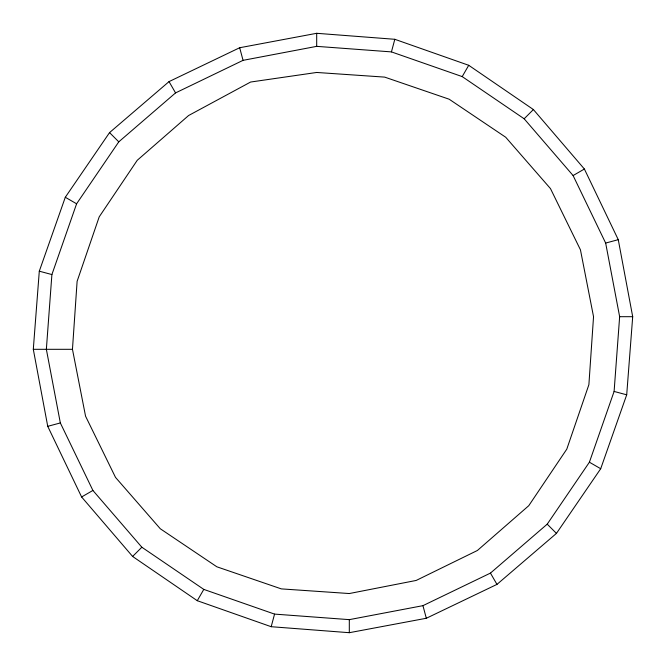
<?xml version="1.0" encoding="UTF-8"?>
<svg xmlns="http://www.w3.org/2000/svg" width="666" height="666" viewBox="0 0 666 666"><rect width="100%" height="100%" fill="white"/><g stroke="black" fill="none" stroke-linecap="round" stroke-linejoin="round"><path stroke-width="1" d="M72.461 349.309L77.114 281.318L99.209 216.85L137.238 160.298L188.603 115.518L250.616 82.035L316.691 72.461L384.682 77.114L449.15 99.209L505.702 137.238L550.482 188.603L580.444 249.817L593.539 316.691L588.886 384.682L566.791 449.15L528.762 505.702L477.397 550.482L416.183 580.444L349.309 593.539L281.318 588.886L216.85 566.791L160.298 528.762L115.518 477.397L85.556 416.183L72.461 349.309L33.3 349.309L39.294 271.187L65.301 197.269L109.549 132.609L169.031 81.61L239.677 47.736L316.691 33.3L394.813 39.294L468.731 65.301L533.391 109.549L584.39 169.031L618.264 239.677L632.7 316.691L626.706 394.813L600.699 468.731L556.451 533.391L496.969 584.39L426.323 618.264L349.309 632.7L271.187 626.706L197.269 600.699L132.609 556.451L81.61 496.969L47.736 426.323L33.3 349.309M51.898 274.559L46.354 349.309L60.34 422.943L92.907 490.451L141.841 547.219L203.796 589.402L274.559 614.102L349.309 619.646L422.943 605.66L490.451 573.093L547.219 524.159L589.402 462.204L614.102 391.442L619.646 316.691L605.66 243.057L573.093 175.549L524.159 118.781L462.204 76.598L391.442 51.898L316.691 46.354L243.057 60.34L175.549 92.907L118.781 141.841L76.598 203.796L51.898 274.559L39.294 271.187M391.442 51.898L394.813 39.294M271.187 626.706L274.559 614.102M462.204 76.598L468.731 65.301M197.269 600.699L203.796 589.402M524.159 118.781L533.391 109.549M132.609 556.451L141.841 547.219M573.093 175.549L584.39 169.031M81.61 496.969L92.907 490.451M605.66 243.057L618.264 239.677M47.736 426.323L60.34 422.943M619.646 316.691L632.7 316.691M614.102 391.442L626.706 394.813M589.402 462.204L600.699 468.731M65.301 197.269L76.598 203.796M547.219 524.159L556.451 533.391M109.549 132.609L118.781 141.841M490.451 573.093L496.969 584.39M169.031 81.61L175.549 92.907M422.943 605.66L426.323 618.264M239.677 47.736L243.057 60.34M349.309 619.646L349.309 632.7M316.691 33.3L316.691 46.354"/></g></svg>
